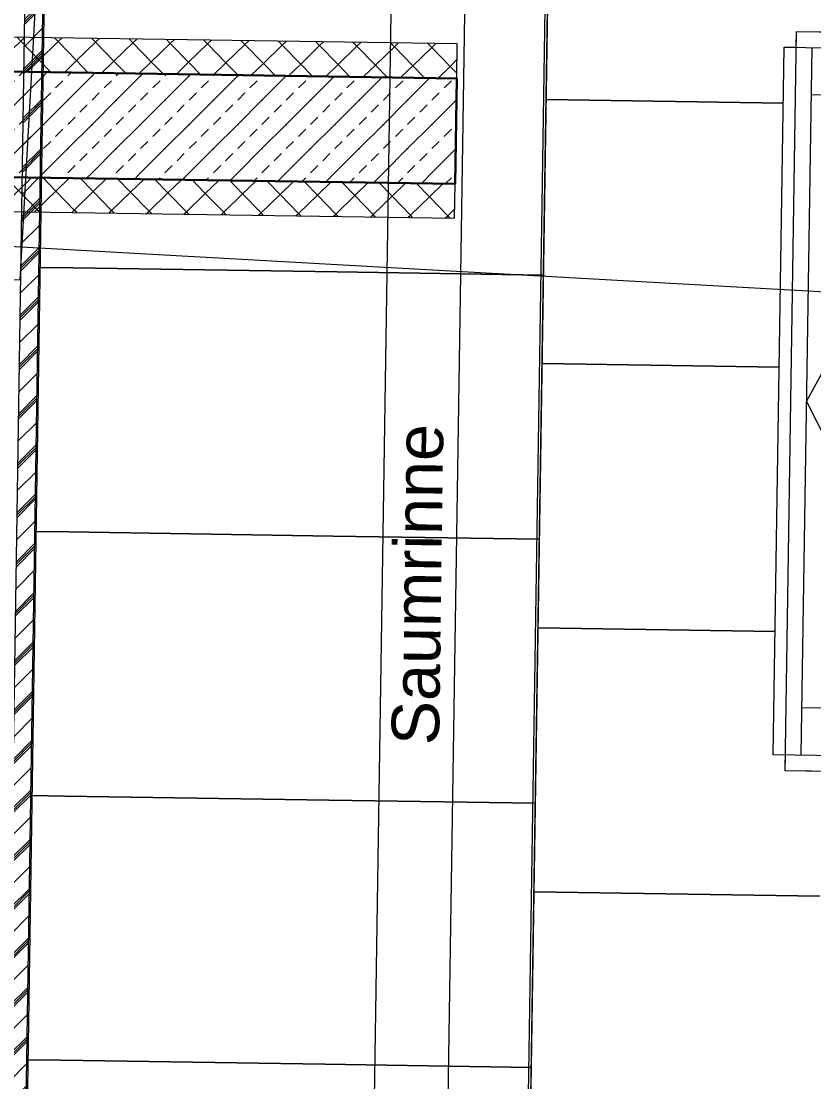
# Model space of a CAD drawing. Header units: metres. Extents: x -19025 to 34897, y -14024 to 26069.
# Drawn here: x -617 to 884, y 10804 to 12812 of the extents above; entities that cross this region are included whole.
import ezdxf
from ezdxf.enums import TextEntityAlignment as Align

# ---------------------------------------------------------------- set-up
doc = ezdxf.new("R2010")
doc.units = ezdxf.units.M
doc.header["$MEASUREMENT"] = 0
for name, color, linetype in [('11__100 Achsraster', 7, 'Continuous'), ('220 Bodenaufbau', 7, 'Continuous'), ('310 Dachkonstruktion massiv', 7, 'Continuous'), ('330 Dachdeckung', 7, 'Continuous'), ('520 Post', 7, 'Continuous'), ('936 Beschriftung PP', 7, 'Continuous'), ('Neubau_120 Wand Innen tragend', 7, 'Continuous')]:
    doc.layers.add(name, color=color, linetype=linetype)
doc.styles.add('ERSTELLTER_STIL_1', font='ARIALN.TTF')
doc.styles.add('ERSTELLTER_STIL_3', font='arial.ttf')
doc.styles.add('ERSTELLTER_STIL_4', font='arialbd.ttf')
doc.linetypes.add('Grenze Bezirk', pattern='A,0,[2,22HAUS116_412 STG1 _ 2.DG_IndexB_2026-08-161.Shx,S=0.001587,R=0,X=0,Y=0],-0.25,0', length=0.25)
pattern_1 = [(44.1212, (0, 0), (-0.03480892, 0.03589344), [0.05, 0]), (134.1212, (0, 0), (0.03589344, 0.03480892), [0.05, 0])]

# ---------------------------------------------------------------- blocks, each defined once
blk = doc.blocks.new('Decke_1_1', base_point=(-12.5417, 13.2338))
at = {"layer": '220 Bodenaufbau', "color": 7, "linetype": 'Continuous', "lineweight": 13, "flags": 128}
blk.add_lwpolyline([(-12.482, 21.772), (-12.74, 17.1693), (-10.4444, 17.0406), (-10.6591, 13.2049), (-12.5417, 13.2338), (-12.638, 6.9481), (-12.5214, 6.9463), (-12.5836, 2.8868), (-8.4848, 2.8239), (-8.5307, -0.1696), (-2.6045, -0.1696), (-2.5423, 3.8838), (-1.8278, 3.873), (-1.7618, 8.1713), (-2.5953, 8.1841), (-2.4657, 16.6303), (-2.3698, 16.6251), (-2.1874, 19.881)], dxfattribs=at)
blk = doc.blocks.new('Wand_4_1', base_point=(-5.2622, 16.9638))
at = {"layer": 'Neubau_120 Wand Innen tragend', "linetype": 'Continuous', "lineweight": 13, "true_color": 0xa7a7a7}
h = blk.add_hatch(dxfattribs=at)
h.set_pattern_fill('GIPSKARTONWAND_0001', color=253, style=0, pattern_type=2)
h.set_pattern_definition(pattern_1)
h.paths.add_polyline_path([(-1.5426, 17.0718), (-2.3938, 17.0848), (-2.3948, 17.0198), (-1.5436, 17.0068)])
at = {"layer": 'Neubau_120 Wand Innen tragend', "linetype": 'Continuous', "lineweight": 0, "true_color": 0x000000}
h = blk.add_hatch(dxfattribs=at)
h.set_pattern_fill('BETON__BEWEHRT_SN46_0001', color=18, style=0, pattern_type=2)
h.set_pattern_definition([(45, (0, 0), (-0.04596194, 0.04596194), [0.0195, -0.013]), (45, (-0.02298, 0.02298), (-0.04596194, 0.04596194), [0.065, 0])])
h.paths.add_polyline_path([(-2.3978, 16.8199), (-1.5467, 16.8068), (-1.5436, 17.0068), (-2.3948, 17.0198)])
at = {"layer": 'Neubau_120 Wand Innen tragend', "linetype": 'Continuous', "lineweight": 13, "true_color": 0xa7a7a7}
h = blk.add_hatch(dxfattribs=at)
h.set_pattern_fill('GIPSKARTONWAND_0001', color=253, style=0, pattern_type=2)
h.set_pattern_definition(pattern_1)
h.paths.add_polyline_path([(-2.3988, 16.7549), (-1.5477, 16.7418), (-1.5467, 16.8068), (-2.3978, 16.8199)])
at = {"layer": 'Neubau_120 Wand Innen tragend', "color": 7, "linetype": 'Continuous', "lineweight": 30}
for p, q in [((-1.5436, 17.0068), (-2.3948, 17.0198)), ((-2.3978, 16.8199), (-1.5467, 16.8068))]:
    blk.add_line(p, q, dxfattribs=at)
at = {"layer": 'Neubau_120 Wand Innen tragend', "color": 7, "linetype": 'Continuous', "lineweight": 13, "flags": 128}
for points in [[(-1.5426, 17.0718), (-2.3938, 17.0848)], [(-1.5436, 17.0068), (-1.5426, 17.0718)], [(-1.5477, 16.7418), (-1.5467, 16.8068)], [(-2.3988, 16.7549), (-1.5477, 16.7418)]]:
    blk.add_lwpolyline(points, dxfattribs=at)
at = {"layer": 'Neubau_120 Wand Innen tragend', "color": 7, "linetype": 'Continuous', "lineweight": 30, "flags": 128}
blk.add_lwpolyline([(-1.5467, 16.8068), (-1.5436, 17.0068)], dxfattribs=at)
blk = doc.blocks.new('Dachfläche_19_1', base_point=(-4.3565, 8.0111))
at = {"layer": '310 Dachkonstruktion massiv', "color": 7, "linetype": 'Continuous', "lineweight": 13, "flags": 128}
blk.add_lwpolyline([(-2.5721, 7.9837), (-1.5171, 7.9675), (-1.3644, 17.9211), (-2.4191, 17.9587)], dxfattribs=at)
blk = doc.blocks.new('*X598')
at = {"layer": '310 Dachkonstruktion massiv', "color": 8, "linetype": 'Continuous', "lineweight": 5}
for p, q in [((-1.3742, 16.9666), (-1.3331, 16.966)), ((-1.3331, 16.966), (-1.3742, 16.9666)), ((-1.3331, 16.966), (-0.9254, 16.9597)), ((-0.9254, 16.9597), (-1.3331, 16.966)), ((-1.3819, 16.4667), (-1.3407, 16.4661)), ((-1.3407, 16.4661), (-1.3819, 16.4667)), ((-1.3407, 16.4661), (-0.933, 16.4598)), ((-0.933, 16.4598), (-1.3407, 16.4661)), ((-1.3896, 15.9668), (-1.3484, 15.9661)), ((-1.3484, 15.9661), (-1.3896, 15.9668)), ((-1.3484, 15.9661), (-0.9407, 15.9599)), ((-0.9407, 15.9599), (-1.3484, 15.9661)), ((-1.3972, 15.4668), (-1.3561, 15.4662)), ((-1.3561, 15.4662), (-1.3972, 15.4668)), ((-1.3561, 15.4662), (-0.8562, 15.4585)), ((-0.8562, 15.4585), (-1.3561, 15.4662))]:
    blk.add_line(p, q, dxfattribs=at)
blk = doc.blocks.new('Einfache Dachfensteröffnung_11')
at = {"layer": '310 Dachkonstruktion massiv', "linetype": 'Continuous', "lineweight": 0}
for p, q in [((0.7, 0.6), (-0.7, 0.6)), ((-0.7, 0.6), (-0.7, 0)), ((0.7, 0), (0.7, 0.6)), ((-0.7, 0), (0.7, 0))]:
    blk.add_line(p, q, dxfattribs=at)
blk = doc.blocks.new('VELUX GGL_5')
at = {"layer": '310 Dachkonstruktion massiv', "color": 7, "linetype": 'Continuous', "lineweight": 13}
for p, q in [((-0.67, 0.6475), (0.67, 0.6475)), ((-0.58, 0), (-0.58, 0.6475)), ((0, 0.6475), (-0.58, 0.3425)), ((0, 0.6475), (0.58, 0.3425)), ((0.58, 0), (0.58, 0.6475)), ((0, 0.0375), (-0.58, 0.3425)), ((0, 0.0375), (0.58, 0.3425)), ((-0.58, 0.0375), (0.58, 0.0375))]:
    blk.add_line(p, q, dxfattribs=at)
at = {"layer": '310 Dachkonstruktion massiv', "color": 7, "linetype": 'Continuous', "lineweight": 13, "flags": 128}
blk.add_lwpolyline([(-0.67, 0), (0.67, 0), (0.67, 0.7), (-0.67, 0.7)], close=True, dxfattribs=at)
at = {"layer": '310 Dachkonstruktion massiv', "color": 255, "linetype": 'Continuous', "lineweight": 13, "style": 'ERSTELLTER_STIL_1'}
blk.add_attdef('BO_edinum', text='', height=0.005, dxfattribs=at).set_placement((0, 0.35), align=Align.MIDDLE_CENTER)
blk = doc.blocks.new('Dachfläche_22_1', base_point=(0.1432, 14.9894))
at = {"layer": '310 Dachkonstruktion massiv', "color": 7, "linetype": 'Continuous', "lineweight": 13, "flags": 128}
for points in [[(-1.3608, 17.8417), (-1.4042, 15.0132), (0.1432, 14.9894), (0.1861, 17.7865)], [(-0.9212, 15.7258), (-0.9443, 15.7262), (-0.9237, 17.066), (-0.9007, 17.0657), (-0.9002, 17.0957), (-0.3003, 17.0865), (-0.3007, 17.0565), (-0.2238, 17.0553), (-0.2444, 15.7155), (-0.3213, 15.7166), (-0.3217, 15.6866), (-0.9217, 15.6958)]]:
    blk.add_lwpolyline(points, close=True, dxfattribs=at)
at = {"layer": '310 Dachkonstruktion massiv', "color": 7, "linetype": 'Continuous', "lineweight": 13}
blk.add_blockref('*X598', (0, 0), dxfattribs=at)
at = {"layer": '310 Dachkonstruktion massiv', "linetype": 'Continuous', "lineweight": 0, "xscale": -1, "rotation": 89.12119309730059}
blk.add_blockref('Einfache Dachfensteröffnung_11', (-0.311, 16.3866), dxfattribs=at)
at = {"layer": '310 Dachkonstruktion massiv', "linetype": 'Continuous', "lineweight": 0}
ref = blk.add_blockref('VELUX GGL_5', (-0.2341, 16.3854), dxfattribs=dict(at, xscale=-1, rotation=89.12119309730059))
ref.add_attrib('BO_edinum', '134/140', dxfattribs={"color": 8, "linetype": 'Continuous', "lineweight": 13, "height": 0.005, "rotation": 89.1212, "style": 'ERSTELLTER_STIL_1'}).set_placement((-0.5841, 16.3908), align=Align.MIDDLE_CENTER)
blk = doc.blocks.new('*X749')
at = {"layer": '330 Dachdeckung', "color": 8, "linetype": 'Continuous', "lineweight": 5}
for p, q in [((-2.3317, 16.6489), (-2.2699, 16.6479)), ((-2.2699, 16.6479), (-2.3317, 16.6489)), ((-2.2699, 16.6479), (-1.77, 16.6403)), ((-1.77, 16.6403), (-2.2699, 16.6479)), ((-1.77, 16.6403), (-1.3793, 16.6343)), ((-1.3793, 16.6343), (-1.77, 16.6403)), ((-2.3394, 16.1489), (-2.2776, 16.148)), ((-2.2776, 16.148), (-2.3394, 16.1489)), ((-2.2776, 16.148), (-1.7776, 16.1403)), ((-1.7776, 16.1403), (-2.2776, 16.148)), ((-1.7776, 16.1403), (-1.387, 16.1343)), ((-1.387, 16.1343), (-1.7776, 16.1403)), ((-2.347, 15.649), (-2.2852, 15.6481)), ((-2.2852, 15.6481), (-2.347, 15.649)), ((-2.2852, 15.6481), (-1.7853, 15.6404)), ((-1.7853, 15.6404), (-2.2852, 15.6481)), ((-1.7853, 15.6404), (-1.3947, 15.6344)), ((-1.3947, 15.6344), (-1.7853, 15.6404)), ((-2.3547, 15.1491), (-2.2929, 15.1481)), ((-2.2929, 15.1481), (-2.3547, 15.1491)), ((-2.2929, 15.1481), (-1.793, 15.1404)), ((-1.793, 15.1404), (-2.2929, 15.1481)), ((-1.793, 15.1404), (-1.4023, 15.1345)), ((-1.4023, 15.1345), (-1.793, 15.1404))]:
    blk.add_line(p, q, dxfattribs=at)
blk = doc.blocks.new('Dachfläche_53_1', base_point=(-4.285, 8.3301))
at = {"layer": '330 Dachdeckung', "linetype": 'Continuous', "lineweight": 13, "true_color": 0xd2b48c}
h = blk.add_hatch(dxfattribs=at)
h.set_pattern_fill('VOLLHOLZ_SN21_0001', color=43, style=0, pattern_type=2)
h.set_pattern_definition([(225, (-0.0023, 0.0023), (-0.04596194, 0.04596194), []), (225, (0, 0), (-0.04596194, 0.04596194), []), (225, (0.0023, -0.0023), (-0.04596194, 0.04596194), []), (225, (-0.068943, -0.02298), (-0.02298097, 0.02298097), [])])
h.paths.add_polyline_path([(-2.4965, 8.3027), (-2.4625, 8.3022), (-2.3145, 17.955), (-2.3484, 17.9562)])
at = {"layer": '330 Dachdeckung', "linetype": 'Continuous', "lineweight": 5}
h = blk.add_hatch(dxfattribs=at)
h.set_pattern_fill('METALLE_SM_0001', color=5, style=0, pattern_type=2)
h.set_pattern_definition([(45, (0, 0), (-0.04596194, 0.04596194), [0.065, 0]), (45, (-0.02298, 0), (-0.04596194, 0.04596194), [0.065, 0]), (45, (-0.04596, 0), (-0.04596194, 0.04596194), [0.065, 0])])
h.paths.add_polyline_path([(-2.4625, 8.3022), (-2.4597, 8.3021), (-2.3117, 17.9549), (-2.3145, 17.955)])
at = {"layer": '330 Dachdeckung', "color": 7, "linetype": 'Continuous', "lineweight": 13, "flags": 128}
for points in [[(-2.4965, 8.3027), (-2.3484, 17.9562)], [(-2.4625, 8.3022), (-2.3145, 17.955)], [(-2.4597, 8.3021), (-1.5074, 8.2875), (-1.3596, 17.9209), (-2.3117, 17.9549)], [(-2.4597, 8.3021), (-2.3117, 17.9549)]]:
    blk.add_lwpolyline(points, dxfattribs=at)
at = {"layer": '330 Dachdeckung', "color": 7, "linetype": 'Continuous', "lineweight": 13}
blk.add_blockref('*X749', (0, 0), dxfattribs=at)
blk = doc.blocks.new('Standard-Rastermarker_16')
at = {"layer": '11__100 Achsraster', "color": 8, "linetype": 'Grenze Bezirk', "lineweight": 5}
blk.add_line((1.0118, 0), (22.964, 0), dxfattribs=at)
at = {"layer": '11__100 Achsraster', "color": 8, "lineweight": 5, "style": 'ERSTELLTER_STIL_4'}
blk.add_attdef('AC_MarkerText_1', text='', height=0.2, rotation=273.2085, dxfattribs=at).set_placement((-0.1045, -0.0376), align=Align.TOP_CENTER)
blk = doc.blocks.new('Regenrinne 27_4')
at = {"layer": '520 Post', "color": 7, "linetype": 'Continuous', "lineweight": 13, "flags": 128}
blk.add_lwpolyline([(0, -0.07), (9.5808, -0.07), (9.5808, 0.07), (0, 0.07)], close=True, dxfattribs=at)

msp = doc.modelspace()

# ---------------------------------------------------------------- block references
at = {"layer": '11__100 Achsraster', "color": 7, "linetype": 'Continuous', "lineweight": 18, "xscale": 1000, "yscale": 1000, "zscale": 1000, "rotation": 356.7914836001973}
msp.add_blockref('Standard-Rastermarker_16', (-18511.319, 13388.11), dxfattribs=at)
at = {"layer": '220 Bodenaufbau', "color": 7, "linetype": 'Continuous', "lineweight": 13, "xscale": 1000, "yscale": 1000, "zscale": 1000}
msp.add_blockref('Decke_1_1', (-10790.357, 8930.711), dxfattribs=at)
at = {"layer": '310 Dachkonstruktion massiv', "color": 7, "linetype": 'Continuous', "lineweight": 13, "xscale": 1000, "yscale": 1000, "zscale": 1000}
for name, p in [('Dachfläche_19_1', (-2605.145, 3708.022)), ('Dachfläche_22_1', (1894.482, 10686.364))]:
    msp.add_blockref(name, p, dxfattribs=at)
at = {"layer": '330 Dachdeckung', "color": 7, "linetype": 'Continuous', "lineweight": 13, "xscale": 1000, "yscale": 1000, "zscale": 1000}
msp.add_blockref('Dachfläche_53_1', (-2533.665, 4027.078), dxfattribs=at)
at = {"layer": '520 Post', "color": 7, "linetype": 'Continuous', "lineweight": 13, "xscale": 999.9999999999995, "yscale": 999.9999999999995, "zscale": 999.9999999999995, "rotation": 89.12145454752829}
msp.add_blockref('Regenrinne 27_4', (17.413, 3987.946), dxfattribs=at)
at = {"layer": 'Neubau_120 Wand Innen tragend', "color": 7, "lineweight": 30, "xscale": 1000, "yscale": 1000, "zscale": 1000}
msp.add_blockref('Wand_4_1', (-3510.872, 12660.747), dxfattribs=at)

# ---------------------------------------------------------------- texts
at = {"layer": '936 Beschriftung PP', "color": 7, "linetype": 'Continuous', "lineweight": 13, "insert": (84.194, 11442.092), "char_height": 90, "attachment_point": 1, "rotation": 89.205648, "style": 'ERSTELLTER_STIL_3'}
msp.add_mtext('\\A1;{\\pql;\\fArial|b0|i0|c0|p0;\\W1.000000;Saumrinne}', dxfattribs=at)

doc.saveas('drawing.dxf')
